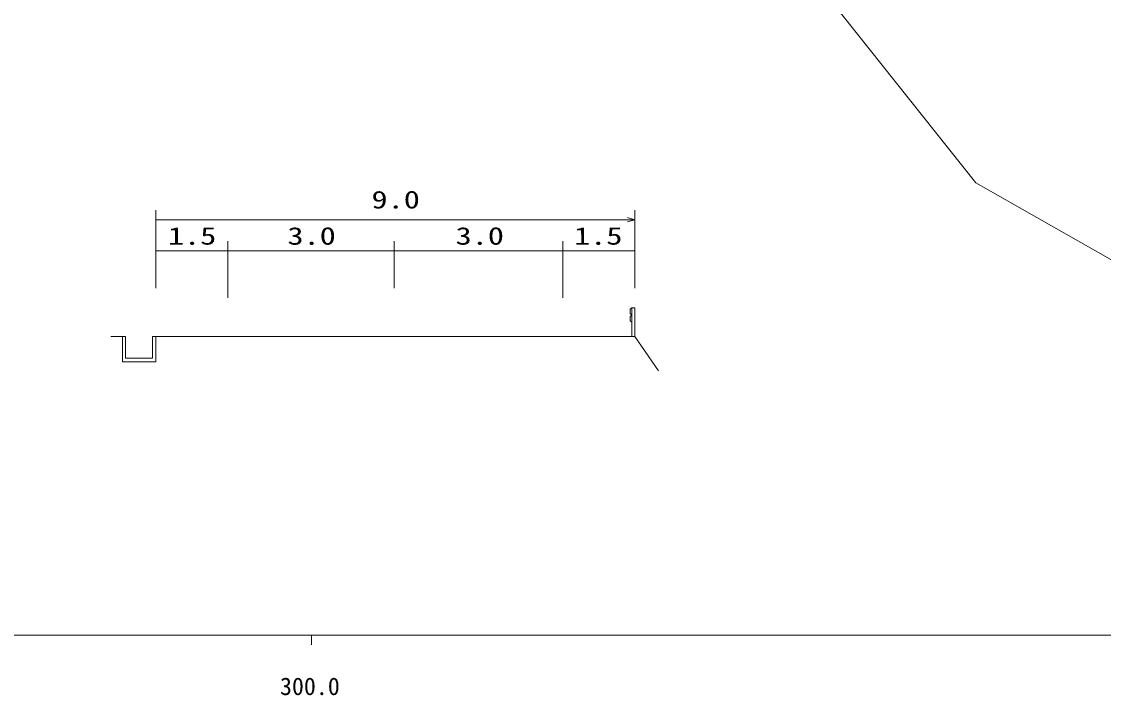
# Model space of a CAD drawing. Units: millimetres, scale not verified. Extents: x 40000 to 680000, y 20000 to 380000.
# Drawn here: x 337762 to 450620, y 198715 to 269008 of the extents above; entities that cross this region are included whole.
import ezdxf
from ezdxf.enums import TextEntityAlignment as Align

# ---------------------------------------------------------------- set-up
doc = ezdxf.new("R2010")
doc.units = ezdxf.units.MM
doc.header["$LTSCALE"] = 1000
for name, color, linetype, lineweight in [('M-BGD', 7, 'Continuous', 13), ('M-STR-HTXT', 7, 'Continuous', 13), ('M-TTL-BAND', 7, 'Continuous', 13)]:
    doc.layers.add(name, color=color, linetype=linetype, lineweight=lineweight)
doc.styles.add('ＭＳ ゴシック', font='')
doc.styles.get('ＭＳ ゴシック').set_extended_font_data('MS Gothic')

msp = doc.modelspace()

# ---------------------------------------------------------------- linework, layer by layer
at = {"layer": 'M-BGD'}
for p, q in [((351776, 241208), (351776, 249343)), ((351776, 248343), (361298, 248343)), ((356563, 248343), (392329, 248343)), ((395902, 248343), (389477, 248343)), ((391303, 248343), (394833, 248343)), ((401734, 248343), (391981, 248343)), ((401734, 248343), (400984, 248557)), ((400984, 248127), (401734, 248343)), ((401734, 241208), (401734, 249343)), ((359288, 246087), (359288, 241208)), ((376616, 246087), (376616, 241208)), ((394222, 246087), (394222, 241208)), ((351776, 245087), (359288, 245087)), ((356563, 245087), (361791, 245087)), ((359288, 245087), (359288, 240208)), ((359288, 245087), (361298, 245087)), ((361791, 245087), (376616, 245087)), ((376616, 245087), (391719, 245087)), ((391303, 245087), (394222, 245087)), ((395902, 245087), (391719, 245087)), ((394222, 245587), (394222, 241208)), ((394222, 245087), (394222, 240208)), ((401734, 245087), (394222, 245087)), ((401434, 239150), (401261, 239004)), ((401261, 239004), (401261, 238547)), ((401261, 238547), (401434, 238400)), ((401434, 238400), (401261, 238254)), ((401261, 238254), (401261, 237797)), ((401734, 239150), (401434, 239150)), ((401434, 239150), (401434, 236150)), ((401734, 236150), (401734, 239150)), ((401261, 237797), (401434, 237650)), ((347065, 236150), (348613, 236150)), ((348284, 236150), (348284, 233523)), ((348613, 236150), (348613, 233903)), ((351403, 236150), (351403, 233903)), ((351403, 236150), (353718, 236150)), ((351776, 236150), (392329, 236150)), ((351776, 236150), (351776, 233523)), ((392329, 236150), (401734, 236150)), ((400013, 236150), (401734, 236150)), ((401734, 236150), (404199, 232559)), ((348613, 233903), (351403, 233903)), ((348284, 233523), (351776, 233523))]:
    msp.add_line(p, q, dxfattribs=at)
at = {"layer": 'M-STR-HTXT'}
for p, q in [((437301, 252189), (411910, 284174)), ((517152, 206880), (437301, 252189))]:
    msp.add_line(p, q, dxfattribs=at)
at = {"layer": 'M-TTL-BAND'}
for p, q in [((40000, 205000), (579000, 205000)), ((368000, 205000), (368000, 204000))]:
    msp.add_line(p, q, dxfattribs=at)

# ---------------------------------------------------------------- texts
at = {"layer": 'M-BGD', "style": 'ＭＳ ゴシック', "width": 1.35}
for s, p in [('9.0', (374265, 248967)), ('1.5', (353025, 245181)), ('3.0', (365495, 245181)), ('3.0', (383035, 245181)), ('1.5', (395401, 245181))]:
    msp.add_text(s, height=1833, rotation=0.1, dxfattribs=at).set_placement(p, align=Align.BOTTOM_LEFT)
at = {"layer": 'M-TTL-BAND', "style": 'ＭＳ ゴシック'}
msp.add_text('300.0', height=1833, dxfattribs=at).set_placement((364719, 198195), align=Align.BOTTOM_LEFT)

doc.saveas('drawing.dxf')
